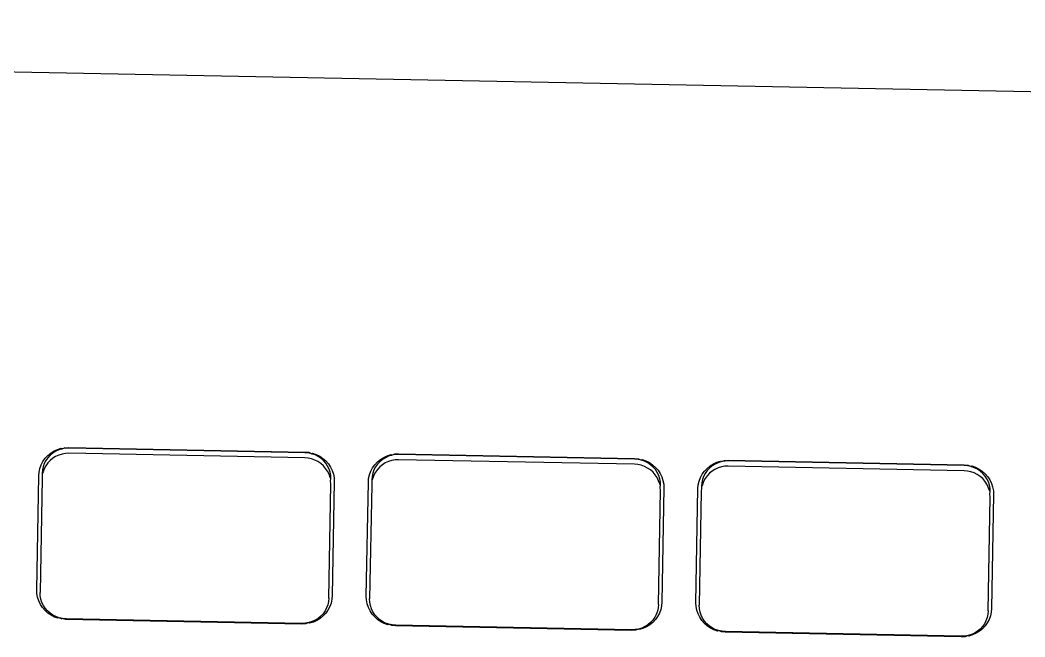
# Model space of a CAD drawing. Header units: millimetres. Extents: x -9564 to 100156, y -26854 to 24346.
# Drawn here: x 64310.9 to 64363.5, y -2969.1 to -2936.8 of the extents above; entities that cross this region are included whole.
import ezdxf

# ---------------------------------------------------------------- set-up
doc = ezdxf.new("R2010")
doc.units = ezdxf.units.MM
doc.header["$LTSCALE"] = 100
doc.layers.add('Muebles', color=112, linetype='Continuous')

msp = doc.modelspace()

# ---------------------------------------------------------------- linework, layer by layer
at = {"layer": 'Muebles'}
for p, q in [((64417.324, -2941.59), (64170.761, -2936.784)), ((64312.315, -2959.59), (64312.471, -2959.462)), ((64312.58, -2959.463), (64312.442, -2959.577)), ((64312.471, -2959.462), (64312.643, -2959.354)), ((64312.733, -2959.368), (64312.58, -2959.463)), ((64312.643, -2959.354), (64312.828, -2959.27)), ((64312.897, -2959.293), (64312.733, -2959.368)), ((64312.828, -2959.27), (64313.023, -2959.209)), ((64313.069, -2959.24), (64312.897, -2959.293)), ((64313.023, -2959.209), (64313.069, -2959.24)), ((64313.069, -2959.24), (64313.224, -2959.174)), ((64313.248, -2959.209), (64313.069, -2959.24)), ((64313.224, -2959.174), (64313.248, -2959.209)), ((64313.248, -2959.209), (64313.423, -2959.165)), ((64313.429, -2959.201), (64313.248, -2959.209)), ((64313.423, -2959.165), (64325.796, -2959.407)), ((64325.791, -2959.442), (64313.429, -2959.201)), ((64325.972, -2959.457), (64325.791, -2959.442)), ((64325.796, -2959.407), (64325.994, -2959.423)), ((64326.149, -2959.495), (64325.972, -2959.457)), ((64325.994, -2959.423), (64326.149, -2959.495)), ((64326.149, -2959.495), (64326.194, -2959.466)), ((64326.194, -2959.466), (64326.387, -2959.534)), ((64311.967, -2960.078), (64312.061, -2959.901)), ((64312.061, -2959.901), (64312.177, -2959.737)), ((64312.216, -2959.853), (64312.133, -2960.01)), ((64312.177, -2959.737), (64312.315, -2959.59)), ((64312.315, -2959.981), (64312.211, -2960.126)), ((64312.32, -2959.708), (64312.216, -2959.853)), ((64312.437, -2959.85), (64312.315, -2959.981)), ((64312.442, -2959.577), (64312.32, -2959.708)), ((64312.575, -2959.737), (64312.437, -2959.85)), ((64312.728, -2959.641), (64312.575, -2959.737)), ((64312.892, -2959.566), (64312.728, -2959.641)), ((64313.065, -2959.513), (64312.892, -2959.566)), ((64313.243, -2959.482), (64313.065, -2959.513)), ((64313.424, -2959.474), (64313.243, -2959.482)), ((64325.786, -2959.715), (64313.424, -2959.474)), ((64325.967, -2959.73), (64325.786, -2959.715)), ((64326.144, -2959.768), (64325.967, -2959.73)), ((64326.315, -2959.828), (64326.144, -2959.768)), ((64326.32, -2959.555), (64326.149, -2959.495)), ((64326.476, -2959.909), (64326.315, -2959.828)), ((64326.481, -2959.636), (64326.32, -2959.555)), ((64326.387, -2959.534), (64326.569, -2959.626)), ((64326.625, -2960.01), (64326.476, -2959.909)), ((64326.63, -2959.737), (64326.481, -2959.636)), ((64326.569, -2959.626), (64326.737, -2959.74)), ((64326.764, -2959.857), (64326.63, -2959.737)), ((64326.737, -2959.74), (64326.888, -2959.874)), ((64326.882, -2959.992), (64326.764, -2959.857)), ((64326.98, -2960.141), (64326.882, -2959.992)), ((64326.888, -2959.874), (64327.021, -2960.027)), ((64329.454, -2960.074), (64329.591, -2959.927)), ((64329.591, -2959.927), (64329.747, -2959.798)), ((64329.718, -2959.914), (64329.596, -2960.045)), ((64329.856, -2959.8), (64329.718, -2959.914)), ((64329.747, -2959.798), (64329.919, -2959.691)), ((64330.004, -2959.978), (64329.851, -2960.073)), ((64330.009, -2959.705), (64329.856, -2959.8)), ((64329.919, -2959.691), (64330.104, -2959.606)), ((64330.168, -2959.903), (64330.004, -2959.978)), ((64330.173, -2959.63), (64330.009, -2959.705)), ((64330.104, -2959.606), (64330.299, -2959.546)), ((64330.341, -2959.849), (64330.168, -2959.903)), ((64330.345, -2959.576), (64330.173, -2959.63)), ((64330.299, -2959.546), (64330.345, -2959.576)), ((64330.519, -2959.818), (64330.341, -2959.849)), ((64330.345, -2959.576), (64330.501, -2959.511)), ((64330.524, -2959.545), (64330.345, -2959.576)), ((64330.501, -2959.511), (64330.699, -2959.502)), ((64330.7, -2959.81), (64330.519, -2959.818)), ((64330.705, -2959.537), (64330.524, -2959.545)), ((64330.699, -2959.502), (64343.072, -2959.743)), ((64343.062, -2960.051), (64330.7, -2959.81)), ((64343.067, -2959.778), (64330.705, -2959.537)), ((64343.248, -2959.793), (64343.067, -2959.778)), ((64343.072, -2959.743), (64343.271, -2959.76)), ((64343.425, -2959.831), (64343.248, -2959.793)), ((64343.271, -2959.76), (64343.425, -2959.831)), ((64343.425, -2959.831), (64343.471, -2959.803)), ((64343.596, -2959.892), (64343.425, -2959.831)), ((64343.471, -2959.803), (64343.663, -2959.871)), ((64343.757, -2959.973), (64343.596, -2959.892)), ((64343.663, -2959.871), (64343.845, -2959.962)), ((64343.906, -2960.074), (64343.757, -2959.973)), ((64343.845, -2959.962), (64344.013, -2960.076)), ((64347.196, -2960.028), (64347.381, -2959.943)), ((64347.449, -2959.967), (64347.285, -2960.042)), ((64347.381, -2959.943), (64347.575, -2959.883)), ((64347.622, -2959.913), (64347.449, -2959.967)), ((64347.575, -2959.883), (64347.622, -2959.913)), ((64347.622, -2959.913), (64347.777, -2959.848)), ((64347.8, -2959.882), (64347.622, -2959.913)), ((64347.777, -2959.848), (64347.975, -2959.839)), ((64347.981, -2959.874), (64347.8, -2959.882)), ((64347.975, -2959.839), (64360.349, -2960.08)), ((64360.343, -2960.115), (64347.981, -2959.874)), ((64311.839, -2960.653), (64311.855, -2960.46)), ((64311.855, -2960.46), (64311.898, -2960.265)), ((64311.898, -2960.265), (64311.967, -2960.078)), ((64312.033, -2960.349), (64312.018, -2960.525)), ((64312.067, -2960.449), (64312.018, -2960.525)), ((64312.018, -2960.525), (64312.029, -2960.622)), ((64312.072, -2960.176), (64312.033, -2960.349)), ((64312.128, -2960.283), (64312.067, -2960.449)), ((64312.133, -2960.01), (64312.072, -2960.176)), ((64312.211, -2960.126), (64312.128, -2960.283)), ((64326.76, -2960.13), (64326.625, -2960.01)), ((64326.877, -2960.265), (64326.76, -2960.13)), ((64326.975, -2960.414), (64326.877, -2960.265)), ((64327.053, -2960.574), (64326.975, -2960.414)), ((64327.057, -2960.301), (64326.98, -2960.141)), ((64327.021, -2960.027), (64327.131, -2960.195)), ((64327.113, -2960.47), (64327.057, -2960.301)), ((64327.145, -2960.644), (64327.113, -2960.47)), ((64327.131, -2960.195), (64327.219, -2960.375)), ((64327.219, -2960.375), (64327.281, -2960.565)), ((64329.175, -2960.602), (64329.244, -2960.414)), ((64329.244, -2960.414), (64329.337, -2960.238)), ((64329.348, -2960.513), (64329.309, -2960.686)), ((64329.337, -2960.238), (64329.454, -2960.074)), ((64329.409, -2960.347), (64329.348, -2960.513)), ((64329.487, -2960.463), (64329.404, -2960.62)), ((64329.492, -2960.19), (64329.409, -2960.347)), ((64329.591, -2960.318), (64329.487, -2960.463)), ((64329.596, -2960.045), (64329.492, -2960.19)), ((64329.713, -2960.187), (64329.591, -2960.318)), ((64329.851, -2960.073), (64329.713, -2960.187)), ((64343.243, -2960.066), (64343.062, -2960.051)), ((64343.42, -2960.104), (64343.243, -2960.066)), ((64343.591, -2960.165), (64343.42, -2960.104)), ((64343.752, -2960.246), (64343.591, -2960.165)), ((64343.901, -2960.347), (64343.752, -2960.246)), ((64344.036, -2960.466), (64343.901, -2960.347)), ((64344.041, -2960.193), (64343.906, -2960.074)), ((64344.013, -2960.076), (64344.165, -2960.211)), ((64344.153, -2960.602), (64344.036, -2960.466)), ((64344.158, -2960.329), (64344.041, -2960.193)), ((64344.256, -2960.478), (64344.158, -2960.329)), ((64344.165, -2960.211), (64344.297, -2960.363)), ((64344.333, -2960.638), (64344.256, -2960.478)), ((64344.297, -2960.363), (64344.408, -2960.531)), ((64346.613, -2960.574), (64346.73, -2960.411)), ((64346.73, -2960.411), (64346.867, -2960.264)), ((64346.872, -2960.381), (64346.768, -2960.527)), ((64346.867, -2960.264), (64347.023, -2960.135)), ((64346.989, -2960.524), (64346.867, -2960.655)), ((64346.994, -2960.251), (64346.872, -2960.381)), ((64347.127, -2960.41), (64346.989, -2960.524)), ((64347.132, -2960.137), (64346.994, -2960.251)), ((64347.023, -2960.135), (64347.196, -2960.028)), ((64347.28, -2960.315), (64347.127, -2960.41)), ((64347.285, -2960.042), (64347.132, -2960.137)), ((64347.444, -2960.24), (64347.28, -2960.315)), ((64347.617, -2960.186), (64347.444, -2960.24)), ((64347.795, -2960.155), (64347.617, -2960.186)), ((64347.976, -2960.147), (64347.795, -2960.155)), ((64360.338, -2960.388), (64347.976, -2960.147)), ((64360.519, -2960.403), (64360.338, -2960.388)), ((64360.524, -2960.13), (64360.343, -2960.115)), ((64360.349, -2960.08), (64360.547, -2960.097)), ((64360.696, -2960.441), (64360.519, -2960.403)), ((64360.701, -2960.168), (64360.524, -2960.13)), ((64360.547, -2960.097), (64360.701, -2960.168)), ((64360.867, -2960.501), (64360.696, -2960.441)), ((64360.701, -2960.168), (64360.747, -2960.139)), ((64360.872, -2960.228), (64360.701, -2960.168)), ((64360.747, -2960.139), (64360.939, -2960.207)), ((64361.028, -2960.583), (64360.867, -2960.501)), ((64361.033, -2960.31), (64360.872, -2960.228)), ((64360.939, -2960.207), (64361.121, -2960.299)), ((64361.182, -2960.411), (64361.033, -2960.31)), ((64361.121, -2960.299), (64361.289, -2960.413)), ((64361.317, -2960.53), (64361.182, -2960.411)), ((64361.289, -2960.413), (64361.441, -2960.548)), ((64311.733, -2966.629), (64311.839, -2960.653)), ((64312.014, -2960.798), (64311.908, -2966.763)), ((64312.029, -2960.622), (64312.014, -2960.798)), ((64327.108, -2960.743), (64327.053, -2960.574)), ((64327.154, -2960.82), (64327.108, -2960.743)), ((64327.14, -2960.917), (64327.154, -2960.82)), ((64327.149, -2961.093), (64327.14, -2960.917)), ((64327.154, -2960.82), (64327.145, -2960.644)), ((64327.327, -2960.955), (64327.222, -2966.931)), ((64327.281, -2960.565), (64327.317, -2960.761)), ((64327.317, -2960.761), (64327.327, -2960.955)), ((64329.009, -2966.966), (64329.115, -2960.989)), ((64329.115, -2960.989), (64329.131, -2960.797)), ((64329.131, -2960.797), (64329.175, -2960.602)), ((64329.305, -2960.959), (64329.29, -2961.135)), ((64329.309, -2960.686), (64329.294, -2960.862)), ((64329.343, -2960.786), (64329.294, -2960.862)), ((64329.294, -2960.862), (64329.305, -2960.959)), ((64329.404, -2960.62), (64329.343, -2960.786)), ((64344.251, -2960.751), (64344.153, -2960.602)), ((64344.329, -2960.911), (64344.251, -2960.751)), ((64344.384, -2961.079), (64344.329, -2960.911)), ((64344.389, -2960.806), (64344.333, -2960.638)), ((64344.421, -2960.98), (64344.389, -2960.806)), ((64344.408, -2960.531), (64344.495, -2960.712)), ((64344.43, -2961.157), (64344.421, -2960.98)), ((64344.495, -2960.712), (64344.557, -2960.902)), ((64344.557, -2960.902), (64344.594, -2961.098)), ((64346.407, -2961.133), (64346.451, -2960.939)), ((64346.451, -2960.939), (64346.52, -2960.751)), ((64346.52, -2960.751), (64346.613, -2960.574)), ((64346.585, -2961.023), (64346.571, -2961.199)), ((64346.624, -2960.85), (64346.585, -2961.023)), ((64346.68, -2960.957), (64346.619, -2961.123)), ((64346.685, -2960.684), (64346.624, -2960.85)), ((64346.763, -2960.8), (64346.68, -2960.957)), ((64346.768, -2960.527), (64346.685, -2960.684)), ((64346.867, -2960.655), (64346.763, -2960.8)), ((64361.177, -2960.684), (64361.028, -2960.583)), ((64361.312, -2960.803), (64361.177, -2960.684)), ((64361.429, -2960.938), (64361.312, -2960.803)), ((64361.434, -2960.665), (64361.317, -2960.53)), ((64361.527, -2961.087), (64361.429, -2960.938)), ((64361.532, -2960.814), (64361.434, -2960.665)), ((64361.441, -2960.548), (64361.573, -2960.7)), ((64361.609, -2960.974), (64361.532, -2960.814)), ((64361.573, -2960.7), (64361.684, -2960.868)), ((64361.665, -2961.143), (64361.609, -2960.974)), ((64361.684, -2960.868), (64361.771, -2961.049)), ((64361.771, -2961.049), (64361.833, -2961.238)), ((64327.044, -2967.058), (64327.149, -2961.093)), ((64329.29, -2961.135), (64329.184, -2967.1)), ((64344.32, -2967.395), (64344.425, -2961.43)), ((64344.43, -2961.157), (64344.384, -2961.079)), ((64344.416, -2961.253), (64344.43, -2961.157)), ((64344.425, -2961.43), (64344.416, -2961.253)), ((64344.603, -2961.291), (64344.498, -2967.268)), ((64344.594, -2961.098), (64344.603, -2961.291)), ((64346.286, -2967.302), (64346.391, -2961.326)), ((64346.391, -2961.326), (64346.407, -2961.133)), ((64346.566, -2961.472), (64346.46, -2967.437)), ((64346.581, -2961.296), (64346.566, -2961.472)), ((64346.619, -2961.123), (64346.571, -2961.199)), ((64346.571, -2961.199), (64346.581, -2961.296)), ((64361.605, -2961.247), (64361.527, -2961.087)), ((64361.66, -2961.416), (64361.605, -2961.247)), ((64361.706, -2961.494), (64361.66, -2961.416)), ((64361.697, -2961.317), (64361.665, -2961.143)), ((64361.692, -2961.59), (64361.706, -2961.494)), ((64361.706, -2961.494), (64361.697, -2961.317)), ((64361.833, -2961.238), (64361.87, -2961.435)), ((64361.87, -2961.435), (64361.88, -2961.628)), ((64361.596, -2967.732), (64361.701, -2961.767)), ((64361.701, -2961.767), (64361.692, -2961.59)), ((64361.88, -2961.628), (64361.774, -2967.604)), ((64311.743, -2966.822), (64311.733, -2966.629)), ((64311.779, -2967.019), (64311.743, -2966.822)), ((64311.917, -2966.94), (64311.908, -2966.763)), ((64311.842, -2967.209), (64311.779, -2967.019)), ((64311.929, -2967.389), (64311.842, -2967.209)), ((64311.949, -2967.114), (64311.917, -2966.94)), ((64312.005, -2967.283), (64311.949, -2967.114)), ((64312.082, -2967.443), (64312.005, -2967.283)), ((64327.029, -2967.235), (64326.99, -2967.407)), ((64327.044, -2967.058), (64327.029, -2967.235)), ((64327.162, -2967.318), (64327.093, -2967.506)), ((64327.205, -2967.124), (64327.162, -2967.318)), ((64327.222, -2966.931), (64327.205, -2967.124)), ((64329.019, -2967.159), (64329.009, -2966.966)), ((64329.055, -2967.355), (64329.019, -2967.159)), ((64329.118, -2967.545), (64329.055, -2967.355)), ((64329.193, -2967.277), (64329.184, -2967.1)), ((64329.226, -2967.451), (64329.193, -2967.277)), ((64344.498, -2967.268), (64344.481, -2967.461)), ((64346.295, -2967.496), (64346.286, -2967.302)), ((64312.039, -2967.557), (64311.929, -2967.389)), ((64312.172, -2967.709), (64312.039, -2967.557)), ((64312.18, -2967.592), (64312.082, -2967.443)), ((64312.323, -2967.844), (64312.172, -2967.709)), ((64312.298, -2967.727), (64312.18, -2967.592)), ((64312.432, -2967.846), (64312.298, -2967.727)), ((64312.491, -2967.958), (64312.323, -2967.844)), ((64312.581, -2967.947), (64312.432, -2967.846)), ((64326.743, -2967.876), (64326.621, -2968.006)), ((64326.846, -2967.731), (64326.743, -2967.876)), ((64326.883, -2967.846), (64326.745, -2967.994)), ((64326.929, -2967.574), (64326.846, -2967.731)), ((64326.999, -2967.683), (64326.883, -2967.846)), ((64326.99, -2967.407), (64326.929, -2967.574)), ((64327.093, -2967.506), (64326.999, -2967.683)), ((64329.205, -2967.726), (64329.118, -2967.545)), ((64329.316, -2967.894), (64329.205, -2967.726)), ((64329.281, -2967.619), (64329.226, -2967.451)), ((64329.358, -2967.78), (64329.281, -2967.619)), ((64329.448, -2968.046), (64329.316, -2967.894)), ((64329.457, -2967.929), (64329.358, -2967.78)), ((64344.266, -2967.744), (64344.205, -2967.91)), ((64344.305, -2967.571), (64344.266, -2967.744)), ((64344.369, -2967.843), (64344.275, -2968.02)), ((64344.32, -2967.395), (64344.305, -2967.571)), ((64344.438, -2967.655), (64344.369, -2967.843)), ((64344.481, -2967.461), (64344.438, -2967.655)), ((64346.332, -2967.692), (64346.295, -2967.496)), ((64346.394, -2967.882), (64346.332, -2967.692)), ((64346.481, -2968.063), (64346.394, -2967.882)), ((64346.469, -2967.614), (64346.46, -2967.437)), ((64346.502, -2967.788), (64346.469, -2967.614)), ((64346.557, -2967.956), (64346.502, -2967.788)), ((64361.596, -2967.732), (64361.581, -2967.908)), ((64361.758, -2967.797), (64361.714, -2967.992)), ((64361.774, -2967.604), (64361.758, -2967.797)), ((64312.673, -2968.05), (64312.491, -2967.958)), ((64312.743, -2968.029), (64312.581, -2967.947)), ((64312.866, -2968.118), (64312.673, -2968.05)), ((64312.913, -2968.089), (64312.743, -2968.029)), ((64312.913, -2968.089), (64312.866, -2968.118)), ((64313.091, -2968.127), (64312.913, -2968.089)), ((64313.066, -2968.16), (64312.913, -2968.089)), ((64313.091, -2968.127), (64313.066, -2968.16)), ((64313.271, -2968.142), (64313.091, -2968.127)), ((64313.264, -2968.177), (64313.091, -2968.127)), ((64325.637, -2968.418), (64313.264, -2968.177)), ((64325.633, -2968.383), (64313.271, -2968.142)), ((64325.814, -2968.375), (64325.633, -2968.383)), ((64325.836, -2968.409), (64325.637, -2968.418)), ((64325.993, -2968.344), (64325.814, -2968.375)), ((64325.993, -2968.344), (64325.836, -2968.409)), ((64326.166, -2968.29), (64325.993, -2968.344)), ((64326.037, -2968.374), (64325.993, -2968.344)), ((64326.232, -2968.314), (64326.037, -2968.374)), ((64326.33, -2968.215), (64326.166, -2968.29)), ((64326.417, -2968.229), (64326.232, -2968.314)), ((64326.482, -2968.12), (64326.33, -2968.215)), ((64326.589, -2968.122), (64326.417, -2968.229)), ((64326.621, -2968.006), (64326.482, -2968.12)), ((64326.745, -2967.994), (64326.589, -2968.122)), ((64329.599, -2968.181), (64329.448, -2968.046)), ((64329.574, -2968.064), (64329.457, -2967.929)), ((64329.708, -2968.183), (64329.574, -2968.064)), ((64329.768, -2968.295), (64329.599, -2968.181)), ((64329.857, -2968.284), (64329.708, -2968.183)), ((64329.949, -2968.387), (64329.768, -2968.295)), ((64330.019, -2968.366), (64329.857, -2968.284)), ((64330.142, -2968.454), (64329.949, -2968.387)), ((64330.189, -2968.426), (64330.019, -2968.366)), ((64343.897, -2968.343), (64343.758, -2968.457)), ((64344.021, -2968.33), (64343.865, -2968.459)), ((64344.019, -2968.212), (64343.897, -2968.343)), ((64344.122, -2968.067), (64344.019, -2968.212)), ((64344.159, -2968.183), (64344.021, -2968.33)), ((64344.205, -2967.91), (64344.122, -2968.067)), ((64344.275, -2968.02), (64344.159, -2968.183)), ((64346.592, -2968.23), (64346.481, -2968.063)), ((64346.634, -2968.116), (64346.557, -2967.956)), ((64346.724, -2968.383), (64346.592, -2968.23)), ((64346.733, -2968.265), (64346.634, -2968.116)), ((64346.876, -2968.517), (64346.724, -2968.383)), ((64346.85, -2968.401), (64346.733, -2968.265)), ((64346.984, -2968.52), (64346.85, -2968.401)), ((64361.398, -2968.404), (64361.295, -2968.549)), ((64361.481, -2968.247), (64361.398, -2968.404)), ((64361.552, -2968.356), (64361.435, -2968.52)), ((64361.542, -2968.081), (64361.481, -2968.247)), ((64361.581, -2967.908), (64361.542, -2968.081)), ((64361.645, -2968.179), (64361.552, -2968.356)), ((64361.714, -2967.992), (64361.645, -2968.179)), ((64330.189, -2968.426), (64330.142, -2968.454)), ((64330.367, -2968.464), (64330.189, -2968.426)), ((64330.342, -2968.497), (64330.189, -2968.426)), ((64330.54, -2968.514), (64330.342, -2968.497)), ((64330.548, -2968.479), (64330.367, -2968.464)), ((64342.913, -2968.755), (64330.54, -2968.514)), ((64342.909, -2968.72), (64330.548, -2968.479)), ((64343.09, -2968.712), (64342.909, -2968.72)), ((64343.112, -2968.746), (64342.913, -2968.755)), ((64343.269, -2968.681), (64343.09, -2968.712)), ((64343.269, -2968.681), (64343.112, -2968.746)), ((64343.442, -2968.627), (64343.269, -2968.681)), ((64343.313, -2968.711), (64343.269, -2968.681)), ((64343.508, -2968.651), (64343.313, -2968.711)), ((64343.606, -2968.552), (64343.442, -2968.627)), ((64343.693, -2968.566), (64343.508, -2968.651)), ((64343.758, -2968.457), (64343.606, -2968.552)), ((64343.865, -2968.459), (64343.693, -2968.566)), ((64347.044, -2968.631), (64346.876, -2968.517)), ((64347.133, -2968.621), (64346.984, -2968.52)), ((64347.226, -2968.723), (64347.044, -2968.631)), ((64347.295, -2968.702), (64347.133, -2968.621)), ((64347.418, -2968.791), (64347.226, -2968.723)), ((64347.465, -2968.763), (64347.295, -2968.702)), ((64347.465, -2968.763), (64347.418, -2968.791)), ((64347.643, -2968.8), (64347.465, -2968.763)), ((64347.618, -2968.834), (64347.465, -2968.763)), ((64347.816, -2968.85), (64347.618, -2968.834)), ((64347.824, -2968.816), (64347.643, -2968.8)), ((64360.19, -2969.092), (64347.816, -2968.85)), ((64360.185, -2969.057), (64347.824, -2968.816)), ((64360.882, -2968.889), (64360.718, -2968.964)), ((64360.97, -2968.903), (64360.785, -2968.988)), ((64361.034, -2968.794), (64360.882, -2968.889)), ((64361.142, -2968.795), (64360.97, -2968.903)), ((64361.173, -2968.68), (64361.034, -2968.794)), ((64361.298, -2968.667), (64361.142, -2968.795)), ((64361.295, -2968.549), (64361.173, -2968.68)), ((64361.435, -2968.52), (64361.298, -2968.667)), ((64360.366, -2969.048), (64360.185, -2969.057)), ((64360.388, -2969.083), (64360.19, -2969.092)), ((64360.545, -2969.017), (64360.366, -2969.048)), ((64360.545, -2969.017), (64360.388, -2969.083)), ((64360.718, -2968.964), (64360.545, -2969.017)), ((64360.59, -2969.048), (64360.545, -2969.017)), ((64360.785, -2968.988), (64360.59, -2969.048))]:
    msp.add_line(p, q, dxfattribs=at)

doc.saveas('drawing.dxf')
